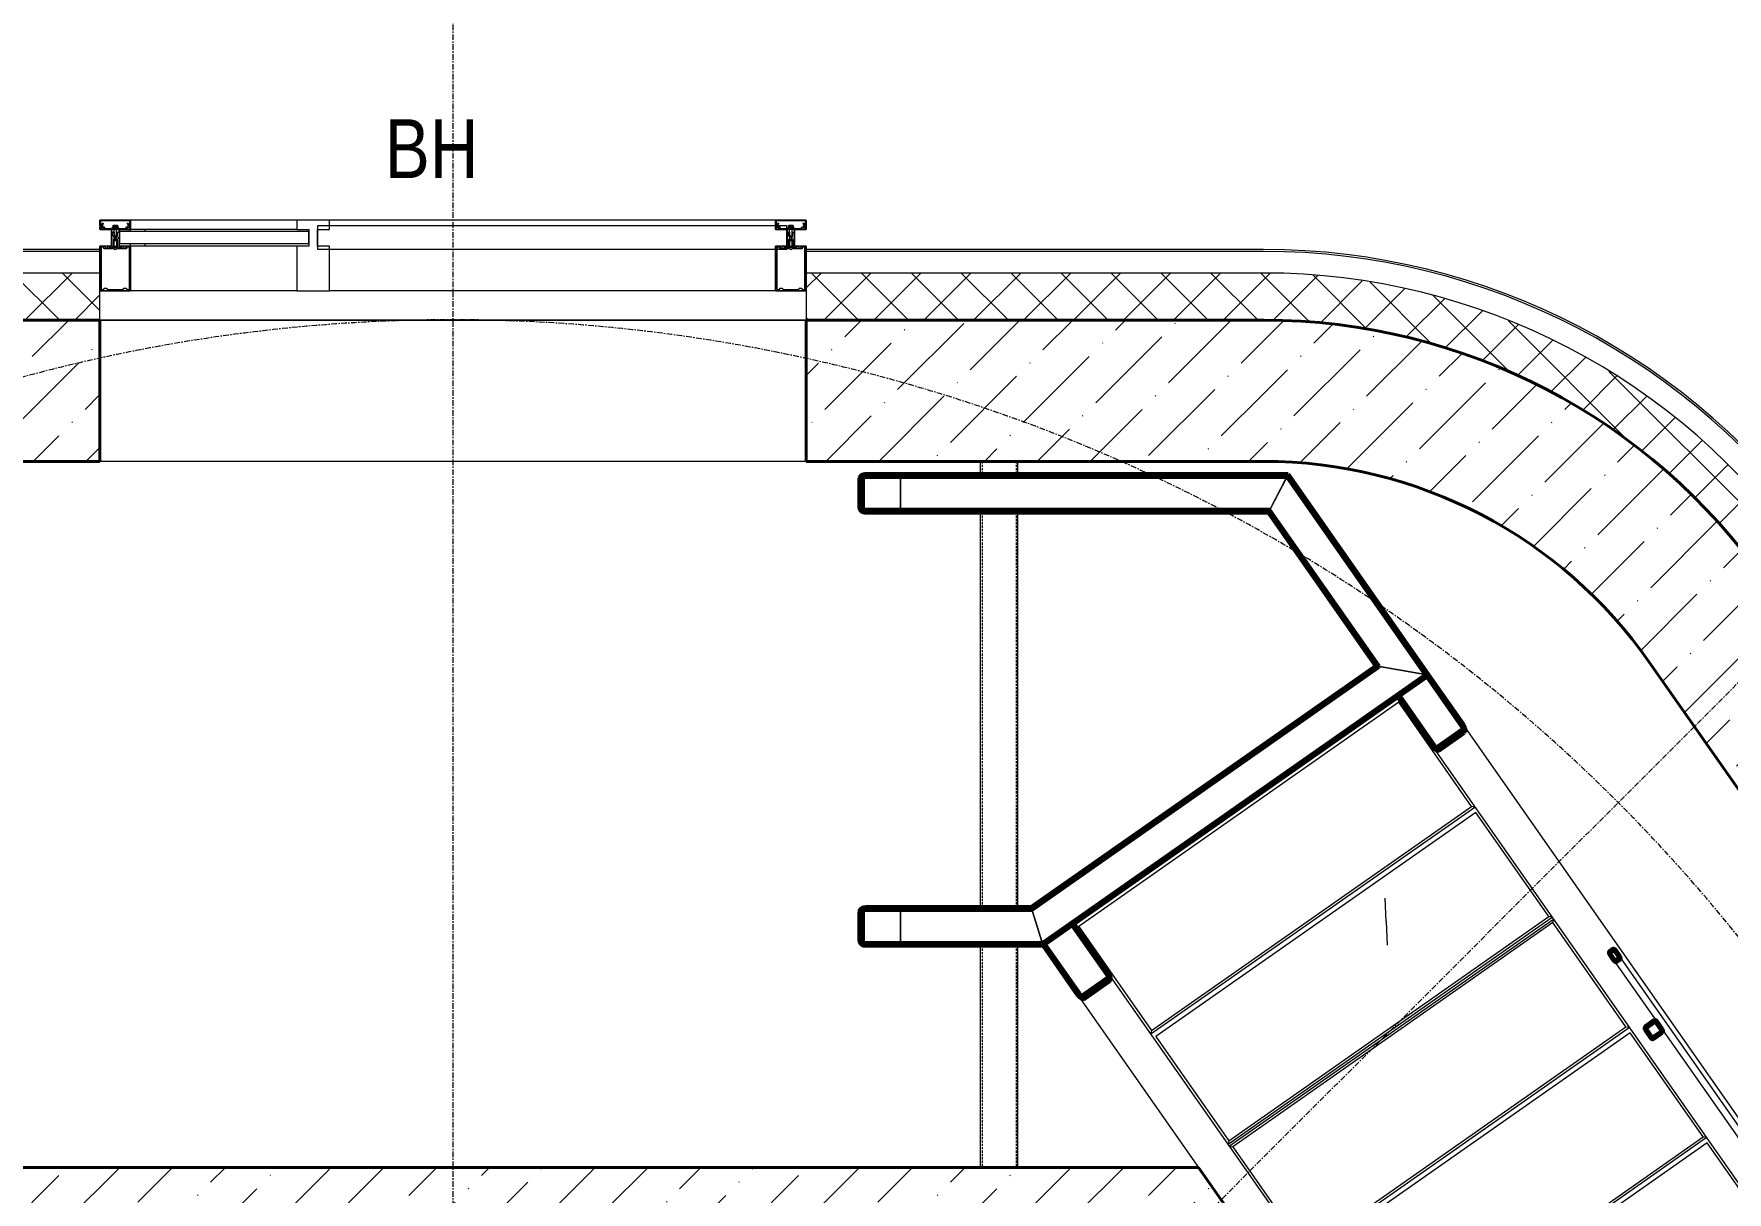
# Model space of a CAD drawing. Header units: millimetres. Extents: x 223 to 163467, y -12002 to 99672.
# Drawn here: x 85722 to 89319, y 20745 to 23206 of the extents above; entities that cross this region are included whole.
import ezdxf

# ---------------------------------------------------------------- set-up
doc = ezdxf.new("R2010")
doc.units = ezdxf.units.MM
for name, pattern in [('ADSK_Линия сетки', [21, 12, -3, 3, -3]), ('Сверху_2_', [3.96875, 2.38125, -1.5875]), ('Скрытая', [7.14375, 4.7625, -2.38125])]:
    doc.linetypes.add(name, pattern=pattern)
for name, color, linetype, lineweight in [('A-ANNO-NOTE', 7, 'Continuous', 9), ('A-AREA', 7, 'Continuous', 9), ('A-DETL-GENF', 7, 'Continuous', 9), ('A-GLAZ', 7, 'Continuous', 9), ('A-GLAZ-CURT', 7, 'Continuous', 9), ('A-GLAZ-CWMG', 7, 'Continuous', 9), ('A-WALL', 7, 'Continuous', 9), ('A-WALL-IDEN', 7, 'Continuous', 9), ('A-WALL-PATT', 7, 'Continuous', 18), ('I-WALL', 7, 'Continuous', 9), ('S-BEAM', 7, 'Continuous', 9), ('S-FSTN', 7, 'Continuous', 9), ('S-GRID', 7, 'Continuous', 9)]:
    doc.layers.add(name, color=color, linetype=linetype, lineweight=lineweight)
doc.styles.add('GOST Common_I_1', font='ARIALN.TTF', dxfattribs={"height": 125})
pattern_1 = [(45, (0, 0), (42.0948, 154.348), [198.437, -39.687, 1.676, -38.011])]
pattern_2 = [(45, (85793.174, 18975.266), (-53.033, 53.033), []), (135, (85793.174, 18975.266), (-53.033, -53.033), [])]

# ---------------------------------------------------------------- blocks, each defined once
blk = doc.blocks.new('Окно-Квадратный проем - 5800_h_х1500-2633505-1 этаж')
at = {"layer": 'A-GLAZ', "lineweight": 20}
for p, q in [((-758.2, -150), (-758.2, 150)), ((741.8, 150), (741.8, -150))]:
    blk.add_line(p, q, dxfattribs=at)
at = {"layer": 'A-GLAZ', "linetype": 'Сверху_2_', "lineweight": 20}
for p, q in [((-758.2, 150), (741.8, 150)), ((741.8, -150), (-758.2, -150))]:
    blk.add_line(p, q, dxfattribs=at)
blk = doc.blocks.new('Гнутый прямоугольный профиль _Трубы 30245-94_ Балки - гнутый прямоуг_ проф_ 160x80x4-2176570-1 этаж')
at = {"layer": 'S-BEAM', "linetype": 'Скрытая', "lineweight": 20}
for p, q in [((126.7, 36), (-125.5, 36)), ((126.7, -36), (-102.8, -36))]:
    blk.add_line(p, q, dxfattribs=at)
blk = doc.blocks.new('Гнутый прямоугольный профиль _Трубы 30245-94_ Балки - гнутый прямоуг_ проф_ 160x80x4-2177352-1 этаж')
at = {"layer": 'S-BEAM', "linetype": 'Скрытая', "lineweight": 20}
for p, q in [((337, 36), (-397.5, 36)), ((337, -36), (-435, -36))]:
    blk.add_line(p, q, dxfattribs=at)
blk = doc.blocks.new('Гнутый прямоугольный профиль _Трубы 30245-94_ Балки - гнутый прямоуг_ проф_ 160x80x4-2176156-1 этаж')
at = {"layer": 'S-BEAM', "linetype": 'Скрытая', "lineweight": 20}
for p, q in [((498.7, 36), (-496.3, 36)), ((476, -36), (-424, -36))]:
    blk.add_line(p, q, dxfattribs=at)
blk = doc.blocks.new('Гнутый прямоугольный профиль _Трубы 30245-94_ Балки - гнутый прямоуг_ проф_ 160x80x4-2175205-1 этаж')
at = {"layer": 'S-BEAM', "linetype": 'Скрытая', "lineweight": 20}
for p, q in [((220.5, 36), (-184.3, 36)), ((257.9, -36), (-256, -36))]:
    blk.add_line(p, q, dxfattribs=at)
blk = doc.blocks.new('Гнутый прямоугольный профиль _Трубы 30245-94_ Балки - гнутый прямоуг_ проф_ 160x80x4-2183236-1 этаж')
at = {"layer": 'S-BEAM', "linetype": 'Скрытая', "lineweight": 20}
for p, q in [((-500, 36), (-972, 36)), ((420, 36), (-420, 36)), ((528, 36), (500, 36)), ((-500, -36), (-972, -36)), ((420, -36), (-420, -36)), ((528, -36), (500, -36))]:
    blk.add_line(p, q, dxfattribs=at)
blk = doc.blocks.new('ARM_ПВЛ - ПВ506-2189781-1 этаж')
at = {"layer": 'S-FSTN', "lineweight": 20}
for p, q in [((135, 415), (-135, 415)), ((-135, 415), (-135, -415)), ((135, -415), (135, 415)), ((-135, -415), (135, -415))]:
    blk.add_line(p, q, dxfattribs=at)
blk = doc.blocks.new('КДП Вышка - КР_rvt-1-1 этаж')
at = {"layer": 'A-WALL-PATT', "lineweight": 20}
h = blk.add_hatch(dxfattribs=at)
h.set_pattern_fill('FP_1', color=256, style=0, pattern_type=2)
h.set_pattern_definition(pattern_1)
h.paths.add_polyline_path([(2502.8, 3322.4), (2541.4, 3322.4), (2541.4, 3622.4), (1569.5, 3622.4), (1569.5, 3322.4), (2419.7, 3322.4)], flags=0)
h.paths.add_polyline_path([(69.5, 3322.4), (69.5, 3622.4), (-902.4, 3622.4), (-902.4, 3322.4), (-573, 3322.4)], flags=0)
h = blk.add_hatch(dxfattribs=at)
h.set_pattern_fill('FP_1', color=256, style=0, pattern_type=2)
h.set_pattern_definition(pattern_1)
h.paths.add_polyline_path([(3360.5, 2896), (3606.3, 3068), (3529.9, 3166.7), (3444.4, 3257.5), (3350.6, 3339.8), (3249.4, 3412.7), (3141.6, 3475.5), (3028.4, 3527.7), (2910.6, 3568.9), (2789.4, 3598.5), (2666, 3616.4), (2541.4, 3622.4), (2541.4, 3322.4), (2647.8, 3316.7), (2753.1, 3299.7), (2855.9, 3271.6), (2955.2, 3232.8), (3049.7, 3183.5), (3138.5, 3124.5), (3220.5, 3056.4), (3294.8, 2979.9)], flags=0)
h = blk.add_hatch(dxfattribs=at)
h.set_pattern_fill('FP_1', color=256, style=0, pattern_type=2)
h.set_pattern_definition(pattern_1)
h.paths.add_polyline_path([(4402.5, 1407.9), (4648.2, 1580), (3606.3, 3068), (3360.5, 2896), (4082.3, 1865.2)], flags=0)
h = blk.add_hatch(dxfattribs=at)
h.set_pattern_fill('FP_1', color=256, style=0, pattern_type=2)
h.set_pattern_definition(pattern_1)
h.paths.add_polyline_path([(2419.7, 1622.4), (2543.2, 1622.4), (2403.2, 1822.4), (-764.2, 1822.4), (-904.2, 1622.4), (2299, 1622.4)], flags=0)
at = {"layer": 'I-WALL', "lineweight": 40}
for p, q in [((69.5, 3622.4), (-902.4, 3622.4)), ((69.5, 3322.4), (69.5, 3622.4)), ((2541.4, 3622.4), (1569.5, 3622.4)), ((1569.5, 3622.4), (1569.5, 3322.4)), ((-902.4, 3322.4), (69.5, 3322.4)), ((1569.5, 3322.4), (2541.4, 3322.4)), ((3360.5, 2896), (4402.5, 1407.9)), ((2403.2, 1822.4), (-764.2, 1822.4)), ((2543.2, 1622.4), (2403.2, 1822.4))]:
    blk.add_line(p, q, dxfattribs=at)
at = {"layer": 'I-WALL', "lineweight": 20}
for p, q in [((69.5, 3622.4), (1569.5, 3622.4)), ((1569.5, 3322.4), (69.5, 3322.4))]:
    blk.add_line(p, q, dxfattribs=at)
at = {"layer": 'I-WALL', "lineweight": 40}
for radius in [1300, 1000]:
    blk.add_arc((2541.4, 2322.4), radius, 35, 90, dxfattribs=at)
at = {"layer": 'S-BEAM', "lineweight": 20}
for p, q in [((1939.5, 3322.4), (1939.5, 3294.4)), ((2019.5, 3294.4), (2019.5, 3322.4)), ((1770, 3222.4), (1770, 3286.4)), ((1770, 3286.4), (1770, 3222.4)), ((2555.8, 3222.4), (2589.2, 3286.4)), ((2589.2, 3286.1), (2555.9, 3222.2)), ((1939.5, 3214.4), (1939.5, 2374.4)), ((2019.5, 2374.4), (2019.5, 3214.4)), ((2791.5, 2885.6), (2880.5, 2870.1)), ((2880.9, 2870), (2791.6, 2885.6)), ((2882.1, 2869.8), (2880.9, 2870)), ((2891.8, 2868), (2891.7, 2868.2)), ((3963, 1338.2), (2965.7, 2762.4)), ((2900.2, 2716.5), (3897.5, 1292.3)), ((2302, 2106.3), (2990.1, 2588.1)), ((2990.1, 2588.1), (2983.2, 2589.3)), ((1770, 2302.4), (1770, 2366.4)), ((1770, 2366.4), (1770, 2302.4)), ((2070.2, 2302.4), (2050, 2366.4)), ((2050, 2366.4), (2070.2, 2302.4)), ((2465.9, 1872.3), (3154, 2354.1)), ((3157.2, 2349.5), (2469.1, 1867.7)), ((3154, 2354.1), (3147, 2355.3)), ((3156, 2342.5), (3157.2, 2349.5)), ((1939.5, 2294.4), (1939.5, 1822.4)), ((2019.5, 1822.4), (2019.5, 2294.4)), ((3616.4, 1815.7), (3297.7, 2270.8)), ((3209.4, 810.5), (2212.1, 2234.7)), ((3285.4, 2262.2), (3376, 2132.9)), ((2146.6, 2188.8), (2403.2, 1822.4)), ((2303.3, 2113.2), (2302, 2106.3)), ((2629.7, 1638.3), (3317.8, 2120.1)), ((3317.8, 2120.1), (3310.8, 2121.4)), ((3388.6, 2114.9), (3604.1, 1807.1)), ((2467.1, 1879.3), (2465.9, 1872.3)), ((2793.5, 1404.3), (3481.6, 1886.1)), ((3481.6, 1886.1), (3474.7, 1887.4)), ((2469.1, 1867.7), (2476.1, 1866.5))]:
    blk.add_line(p, q, dxfattribs=at)
at = {"layer": 'S-BEAM', "lineweight": 60}
for p, q in [((1683.1, 3286.4), (1683.1, 3222.4)), ((1690, 3222.4), (1690, 3286.4)), ((1787.7, 3294.4), (1697, 3294.4)), ((1697, 3290.4), (1787.7, 3290.4)), ((1787.7, 3290.4), (1787.7, 3294.4)), ((2593.2, 3294.4), (1787.7, 3294.4)), ((1787.7, 3294.4), (1787.7, 3290.4)), ((1787.7, 3290.4), (2591.2, 3290.4)), ((2591.2, 3290.4), (2593.2, 3294.2)), ((2593.4, 3294.1), (2591.3, 3290.1)), ((2591.3, 3290.1), (2886.1, 2869.1)), ((2593.2, 3294.2), (2593.2, 3294.4)), ((2891.7, 2868.2), (2593.4, 3294.1)), ((1787.7, 3218.4), (1697, 3218.4)), ((1697, 3214.4), (1787.7, 3214.4)), ((1787.7, 3214.4), (1787.7, 3218.4)), ((2553.7, 3218.4), (1787.7, 3218.4)), ((1787.7, 3218.4), (1787.7, 3214.4)), ((1787.7, 3214.4), (2551.6, 3214.4)), ((2551.6, 3214.4), (2553.7, 3218.4)), ((2553.8, 3218.2), (2551.7, 3214.2)), ((2551.7, 3214.2), (2780.4, 2887.6)), ((2786, 2886.6), (2553.8, 3218.2)), ((2780.4, 2887.6), (2047.5, 2374.4)), ((2048.7, 2370.4), (2786, 2886.6)), ((2786, 2886.6), (2780.4, 2887.6)), ((2780.4, 2887.6), (2786, 2886.6)), ((2886.5, 2869.1), (2071.4, 2298.4)), ((2072.7, 2294.4), (2891.8, 2867.9)), ((2886.1, 2869.1), (2891.7, 2868.2)), ((2891.7, 2868.2), (2886.5, 2869.1)), ((2891.8, 2867.9), (2888.6, 2865.6)), ((2888.6, 2865.6), (2962.5, 2760.1)), ((2891.8, 2867.9), (2891.7, 2868.2)), ((2965.7, 2762.4), (2891.8, 2867.9)), ((2829.6, 2824.3), (2826.3, 2822)), ((2826.3, 2822), (2900.2, 2716.5)), ((2903.5, 2718.8), (2829.6, 2824.3)), ((2963.2, 2752.1), (2910.8, 2715.4)), ((2914.8, 2709.6), (2967.2, 2746.4)), ((1787.7, 2374.4), (1697, 2374.4)), ((1787.7, 2370.4), (1787.7, 2374.4)), ((2047.5, 2374.4), (1787.7, 2374.4)), ((1787.7, 2374.4), (1787.7, 2370.4)), ((2048.7, 2370.4), (2047.5, 2374.4)), ((2047.5, 2374.4), (2048.7, 2370.4)), ((1683.1, 2366.4), (1683.1, 2302.4)), ((1690, 2302.4), (1690, 2366.4)), ((1697, 2370.4), (1787.7, 2370.4)), ((1787.7, 2370.4), (2048.7, 2370.4)), ((2138.2, 2340.2), (2134.9, 2337.9)), ((2134.9, 2337.9), (2208.9, 2232.4)), ((2212.1, 2234.7), (2138.2, 2340.2)), ((1787.7, 2298.4), (1697, 2298.4)), ((1697, 2294.4), (1787.7, 2294.4)), ((1787.7, 2294.4), (1787.7, 2298.4)), ((2071.4, 2298.4), (1787.7, 2298.4)), ((1787.7, 2298.4), (1787.7, 2294.4)), ((1787.7, 2294.4), (2072.7, 2294.4)), ((2072.7, 2294.4), (2071.4, 2298.4)), ((2071.4, 2298.4), (2072.7, 2294.4)), ((2076, 2296.7), (2072.7, 2294.4)), ((2072.7, 2294.4), (2146.6, 2188.8)), ((2149.9, 2191.1), (2076, 2296.7)), ((3283.3, 2286.3), (3275.9, 2281.1)), ((3276.4, 2275.1), (3285.4, 2262.2)), ((3277.4, 2278.9), (3284.8, 2284.1)), ((3286.7, 2263.1), (3277.7, 2275.9)), ((3287.5, 2282.8), (3296.5, 2270)), ((3297.7, 2270.8), (3288.7, 2283.7)), ((3296.8, 2267), (3289.4, 2261.8)), ((3290.9, 2259.7), (3298.3, 2264.8)), ((2209.6, 2224.4), (2157.2, 2187.7)), ((2161.2, 2182), (2213.6, 2218.7)), ((3370.4, 2133.9), (3352.4, 2121.2)), ((3353.6, 2119.6), (3371.6, 2132.2)), ((3374.4, 2131.7), (3387, 2113.7)), ((3388.6, 2114.9), (3376, 2132.9)), ((3351.4, 2115.7), (3364.1, 2097.6)), ((3365.7, 2098.8), (3353.1, 2116.8)), ((3386.5, 2110.9), (3368.5, 2098.3)), ((3369.6, 2096.7), (3387.6, 2109.3))]:
    blk.add_line(p, q, dxfattribs=at)
at = {"layer": 'S-BEAM', "lineweight": 60, "flags": 128}
for points in [[(1697, 3294.4), (1694.3, 3294.2), (1691.7, 3293.7), (1689.3, 3293), (1687.1, 3292), (1685.4, 3290.8), (1684.1, 3289.4), (1683.3, 3287.9), (1683.1, 3286.4)], [(1690, 3286.4), (1690.2, 3287.1), (1690.6, 3287.9), (1691.2, 3288.6), (1692.1, 3289.2), (1693.1, 3289.7), (1694.3, 3290.1), (1695.6, 3290.3), (1697, 3290.4)], [(1683.1, 3222.4), (1683.3, 3220.8), (1684.1, 3219.3), (1685.4, 3217.9), (1687.1, 3216.7), (1689.3, 3215.7), (1691.7, 3215), (1694.3, 3214.5), (1697, 3214.4)], [(1697, 3218.4), (1695.6, 3218.4), (1694.3, 3218.7), (1693.1, 3219), (1692.1, 3219.5), (1691.2, 3220.1), (1690.6, 3220.8), (1690.2, 3221.6), (1690, 3222.4)], [(2962.5, 2760.1), (2963.2, 2758.9), (2963.8, 2757.7), (2964.1, 2756.5), (2964.3, 2755.4), (2964.3, 2754.3), (2964.1, 2753.4), (2963.8, 2752.6), (2963.2, 2752.1)], [(2967.2, 2746.4), (2968.3, 2747.5), (2969.1, 2749), (2969.5, 2750.8), (2969.5, 2752.9), (2969.1, 2755.2), (2968.3, 2757.6), (2967.2, 2760.1), (2965.7, 2762.4)], [(2900.2, 2716.5), (2901.9, 2714.3), (2903.8, 2712.5), (2905.8, 2710.9), (2907.8, 2709.7), (2909.8, 2709), (2911.7, 2708.8), (2913.3, 2709), (2914.8, 2709.6)], [(2910.8, 2715.4), (2910.1, 2715), (2909.2, 2714.9), (2908.3, 2715), (2907.3, 2715.4), (2906.3, 2716), (2905.3, 2716.8), (2904.3, 2717.7), (2903.5, 2718.8)], [(1697, 2374.4), (1694.3, 2374.2), (1691.7, 2373.7), (1689.3, 2373), (1687.1, 2372), (1685.4, 2370.8), (1684.1, 2369.4), (1683.3, 2367.9), (1683.1, 2366.4)], [(1690, 2366.4), (1690.2, 2367.1), (1690.6, 2367.9), (1691.2, 2368.6), (1692.1, 2369.2), (1693.1, 2369.7), (1694.3, 2370.1), (1695.6, 2370.3), (1697, 2370.4)], [(1683.1, 2302.4), (1683.3, 2300.8), (1684.1, 2299.3), (1685.4, 2297.9), (1687.1, 2296.7), (1689.3, 2295.7), (1691.7, 2295), (1694.3, 2294.5), (1697, 2294.4)], [(1697, 2298.4), (1695.6, 2298.4), (1694.3, 2298.7), (1693.1, 2299), (1692.1, 2299.5), (1691.2, 2300.1), (1690.6, 2300.8), (1690.2, 2301.6), (1690, 2302.4)], [(3275.9, 2281.1), (3275.5, 2280.7), (3275.2, 2280.1), (3275, 2279.4), (3275, 2278.6), (3275.2, 2277.8), (3275.5, 2276.9), (3275.9, 2276), (3276.4, 2275.1)], [(3277.7, 2275.9), (3277.4, 2276.4), (3277.2, 2276.8), (3277, 2277.3), (3277, 2277.7), (3277, 2278.1), (3277, 2278.5), (3277.2, 2278.7), (3277.4, 2278.9)], [(3288.7, 2283.7), (3288.1, 2284.5), (3287.4, 2285.2), (3286.6, 2285.8), (3285.9, 2286.2), (3285.1, 2286.5), (3284.4, 2286.6), (3283.8, 2286.5), (3283.3, 2286.3)], [(3284.8, 2284.1), (3285, 2284.2), (3285.3, 2284.3), (3285.7, 2284.2), (3286.1, 2284.1), (3286.4, 2283.9), (3286.8, 2283.6), (3287.2, 2283.2), (3287.5, 2282.8)], [(3296.5, 2270), (3296.8, 2269.5), (3297, 2269.1), (3297.1, 2268.6), (3297.2, 2268.2), (3297.2, 2267.8), (3297.1, 2267.5), (3297, 2267.2), (3296.8, 2267)], [(3298.3, 2264.8), (3298.7, 2265.2), (3299, 2265.8), (3299.1, 2266.5), (3299.1, 2267.3), (3299, 2268.2), (3298.7, 2269.1), (3298.3, 2270), (3297.7, 2270.8)], [(2208.9, 2232.4), (2209.6, 2231.2), (2210.1, 2230), (2210.5, 2228.8), (2210.7, 2227.7), (2210.7, 2226.6), (2210.5, 2225.7), (2210.1, 2224.9), (2209.6, 2224.4)], [(2213.6, 2218.7), (2214.7, 2219.8), (2215.5, 2221.3), (2215.9, 2223.1), (2215.9, 2225.3), (2215.5, 2227.6), (2214.7, 2230), (2213.6, 2232.4), (2212.1, 2234.7)], [(3285.4, 2262.2), (3286.1, 2261.4), (3286.8, 2260.7), (3287.5, 2260.1), (3288.3, 2259.7), (3289, 2259.4), (3289.7, 2259.3), (3290.4, 2259.4), (3290.9, 2259.7)], [(3289.4, 2261.8), (3289.1, 2261.7), (3288.8, 2261.6), (3288.5, 2261.7), (3288.1, 2261.8), (3287.7, 2262), (3287.3, 2262.3), (3287, 2262.7), (3286.7, 2263.1)], [(2146.6, 2188.8), (2148.3, 2186.7), (2150.2, 2184.8), (2152.1, 2183.2), (2154.2, 2182.1), (2156.2, 2181.3), (2158, 2181.1), (2159.7, 2181.3), (2161.2, 2182)], [(2157.2, 2187.7), (2156.4, 2187.3), (2155.6, 2187.2), (2154.7, 2187.4), (2153.7, 2187.7), (2152.6, 2188.3), (2151.7, 2189.1), (2150.7, 2190), (2149.9, 2191.1)]]:
    blk.add_lwpolyline(points, dxfattribs=at)
at = {"layer": 'S-BEAM', "lineweight": 20, "flags": 128}
for points in [[(1770, 3286.4), (1770, 3287.2), (1770.1, 3288.1), (1770.3, 3288.8), (1770.5, 3289.5), (1770.7, 3290), (1771, 3290.3), (1771.3, 3290.4)], [(1771.3, 3290.4), (1771, 3290.3), (1770.7, 3290), (1770.5, 3289.5), (1770.3, 3288.8), (1770.1, 3288.1), (1770, 3287.2), (1770, 3286.4)], [(2591.3, 3290.1), (2591.3, 3290), (2591.1, 3289.7), (2590.9, 3289.3), (2590.5, 3288.6), (2590.1, 3287.9), (2589.7, 3287), (2589.2, 3286.1)], [(2589.2, 3286.4), (2589.6, 3287.2), (2590.1, 3288.1), (2590.5, 3288.8), (2590.8, 3289.5)], [(2591, 3290), (2591.2, 3290.3), (2591.2, 3290.4)], [(2593.2, 3294.2), (2592.9, 3293.6), (2592.4, 3292.6), (2591.8, 3291.4), (2591.2, 3290.3)], [(1771.3, 3218.4), (1771, 3218.5), (1770.7, 3218.8), (1770.5, 3219.2), (1770.3, 3219.9), (1770.1, 3220.6), (1770, 3221.5), (1770, 3222.4)], [(1770, 3222.4), (1770, 3221.5), (1770.1, 3220.6), (1770.3, 3219.9), (1770.5, 3219.2), (1770.7, 3218.8), (1771, 3218.5), (1771.3, 3218.4)], [(2553.7, 3218.4), (2553.7, 3218.5), (2553.9, 3218.8), (2554.1, 3219.2), (2554.5, 3219.9), (2554.9, 3220.6), (2555.3, 3221.5), (2555.8, 3222.4)], [(2554, 3218.6), (2553.9, 3218.3), (2553.8, 3218.2)], [(2555.9, 3222.2), (2555.4, 3221.3), (2555, 3220.4), (2554.6, 3219.7), (2554.3, 3219.1)], [(2791.6, 2885.6), (2790.3, 2885.8), (2789.2, 2886.1), (2788.1, 2886.2), (2787.2, 2886.4), (2786.6, 2886.5), (2786.1, 2886.6), (2786, 2886.6)], [(2786.1, 2886.6), (2786.5, 2886.5), (2787.2, 2886.4), (2788.1, 2886.2), (2789.1, 2886.1), (2790.3, 2885.9), (2791.5, 2885.6)], [(2880.5, 2870.1), (2881.8, 2869.9), (2883, 2869.7), (2884, 2869.5), (2884.9, 2869.3), (2885.6, 2869.2), (2886, 2869.2), (2886.1, 2869.1)], [(1770, 2366.4), (1770, 2367.2), (1770.1, 2368.1), (1770.3, 2368.8), (1770.5, 2369.5), (1770.7, 2370), (1771, 2370.3), (1771.3, 2370.4)], [(1771.3, 2370.4), (1771, 2370.3), (1770.7, 2370), (1770.5, 2369.5), (1770.3, 2368.8), (1770.1, 2368.1), (1770, 2367.2), (1770, 2366.4)], [(2050, 2366.4), (2049.7, 2367.2), (2049.4, 2368.1), (2049.2, 2368.8), (2049, 2369.5), (2048.8, 2370), (2048.8, 2370.3), (2048.7, 2370.4)], [(2048.7, 2370.4), (2048.8, 2370.3), (2048.8, 2370), (2049, 2369.5), (2049.2, 2368.8), (2049.4, 2368.1), (2049.7, 2367.2), (2050, 2366.4)], [(1771.3, 2298.4), (1771, 2298.5), (1770.7, 2298.8), (1770.5, 2299.2), (1770.3, 2299.9), (1770.1, 2300.6), (1770, 2301.5), (1770, 2302.4)], [(1770, 2302.4), (1770, 2301.5), (1770.1, 2300.6), (1770.3, 2299.9), (1770.5, 2299.2), (1770.7, 2298.8), (1771, 2298.5), (1771.3, 2298.4)], [(2071.4, 2298.4), (2071.4, 2298.5), (2071.3, 2298.8), (2071.1, 2299.2), (2070.9, 2299.9), (2070.7, 2300.6), (2070.4, 2301.5), (2070.2, 2302.4)], [(2070.2, 2302.4), (2070.4, 2301.5), (2070.7, 2300.6), (2070.9, 2299.9), (2071.1, 2299.2), (2071.3, 2298.8), (2071.4, 2298.5), (2071.4, 2298.4)]]:
    blk.add_lwpolyline(points, dxfattribs=at)
at = {"layer": 'S-BEAM', "lineweight": 60}
for centre, radius, start, end in [((3372.7, 2130.6), 4, 35, 125), ((3372.7, 2130.6), 2, 35, 125), ((3354.7, 2118), 4, 125, 215), ((3354.7, 2118), 2, 125, 215), ((3367.3, 2099.9), 4, 215, 305), ((3367.3, 2099.9), 2, 215, 305), ((3385.4, 2112.6), 2, 305, 35), ((3385.4, 2112.6), 4, 305, 35)]:
    blk.add_arc(centre, radius, start, end, dxfattribs=at)
at = {"lineweight": 20}
blk.add_blockref('Окно-Квадратный проем - 5800_h_х1500-2633505-1 этаж', (827.7, 3472.4), dxfattribs=at)
for name, p, rotation in [('Гнутый прямоугольный профиль _Трубы 30245-94_ Балки - гнутый прямоуг_ проф_ 160x80x4-2183236-1 этаж', (1979.5, 2794.4), 89.99999999999999), ('Гнутый прямоугольный профиль _Трубы 30245-94_ Балки - гнутый прямоуг_ проф_ 160x80x4-2177352-1 этаж', (2156.2, 3254.4), 180), ('Гнутый прямоугольный профиль _Трубы 30245-94_ Балки - гнутый прямоуг_ проф_ 160x80x4-2175205-1 этаж', (2709.8, 3058.2), 124.9999999999995), ('Гнутый прямоугольный профиль _Трубы 30245-94_ Балки - гнутый прямоуг_ проф_ 160x80x4-2176156-1 этаж', (2459.3, 2613.9), 214.999999999999), ('ARM_ПВЛ - ПВ506-2189781-1 этаж', (2565.8, 2461.9), 304.9999999999985), ('ARM_ПВЛ - ПВ506-2189781-1 этаж', (2729.6, 2227.9), 304.9999999999985), ('Гнутый прямоугольный профиль _Трубы 30245-94_ Балки - гнутый прямоуг_ проф_ 160x80x4-2176570-1 этаж', (1945.9, 2334.4), 180), ('ARM_ПВЛ - ПВ506-2189781-1 этаж', (2893.4, 1993.9), 304.9999999999985), ('ARM_ПВЛ - ПВ506-2189781-1 этаж', (3057.3, 1759.9), 304.9999999999985), ('ARM_ПВЛ - ПВ506-2189781-1 этаж', (3221.1, 1526), 304.9999999999985)]:
    blk.add_blockref(name, p, dxfattribs=dict(at, rotation=rotation))
blk = doc.blocks.new('Прямоугольный импост - Профиль витража 150х65-543426-1 этаж')
at = {"layer": 'A-GLAZ-CWMG'}
for p, q in [((147.5, 3834.8), (134.5, 3834.8)), ((134.5, 3810.3), (134.5, 3814.8)), ((147.5, 3814.8), (134.5, 3814.8)), ((1504.5, 3834.8), (557, 3834.8)), ((134.5, 3779.8), (134.5, 3785.3)), ((147.5, 3779.8), (134.5, 3779.8)), ((147.5, 3684.8), (134.5, 3684.8)), ((1504.5, 3684.8), (557, 3684.8))]:
    blk.add_line(p, q, dxfattribs=at)
blk = doc.blocks.new('Прямоугольный импост - 65 x 150 мм-501646-1 этаж')
at = {"layer": 'A-DETL-GENF'}
for p, q in [((32.5, 113), (-32.5, 113)), ((-32.5, 113), (-32.5, 18)), ((-30, 110.5), (-25.1, 110.5)), ((-30, 20.5), (-30, 110.5)), ((-23.6, 108.9), (-23.6, 107.4)), ((-17.7, 107.4), (-17.7, 108.9)), ((-16.1, 110.5), (16.1, 110.5)), ((17.7, 108.9), (17.7, 107.4)), ((23.6, 107.4), (23.6, 108.9)), ((25.1, 110.5), (30, 110.5)), ((30, 110.5), (30, 20.5)), ((32.5, 18), (32.5, 113)), ((-23.6, 107.4), (-17.7, 107.4)), ((17.7, 107.4), (23.6, 107.4)), ((-32.5, 18), (-21, 18)), ((-24, 20.5), (-30, 20.5)), ((-24, 23.6), (-24, 20.5)), ((-4.1, 24.3), (-23.2, 24.3)), ((-20.2, 21.8), (-17.9, 21.8)), ((-17.1, 18), (-13.8, 18)), ((-13.1, 18.8), (-13.1, 21)), ((-12.3, 21.8), (-5.9, 21.8)), ((-10.5, 21.8), (-10.5, 19.9)), ((-9.7, 19.2), (-8, 19.2)), ((-8, 19.2), (-8, 2.5)), ((-8, -11.6), (-8, 0)), ((-7.7, 2.2), (-6.7, 2.2)), ((-6.7, 0.3), (-7.7, 0.3)), ((-6.4, 2), (-6.4, 0.6)), ((-5.4, 5.1), (-5.4, 20.3)), ((-3.5, 5.1), (-5.4, 5.1)), ((-5.1, 21), (-5.1, 18.8)), ((-4.3, 18), (-0.8, 18)), ((-2.6, 21.3), (-2.6, 22.8)), ((2.6, 21.3), (-2.6, 21.3)), ((-2.5, -1.3), (-1.1, 4.3)), ((0, 26.4), (-2.4, 24)), ((-2.4, 24), (-2.4, -0.9)), ((-0.8, 18), (0, 18.8)), ((2.4, 24), (0, 26.4)), ((0, 18.8), (0.8, 18)), ((0.8, 18), (4.3, 18)), ((1.1, 4.3), (2.5, -1.3)), ((2.4, -0.9), (2.4, 24)), ((2.6, 22.8), (2.6, 21.3)), ((5.4, 5.1), (3.5, 5.1)), ((23.2, 24.3), (4.1, 24.3)), ((5.1, 18.8), (5.1, 21)), ((5.4, 20.3), (5.4, 5.1)), ((5.9, 21.8), (12.3, 21.8)), ((6.4, 0.6), (6.4, 2)), ((6.7, 2.2), (7.7, 2.2)), ((7.7, 0.3), (6.7, 0.3)), ((8, 19.2), (9.7, 19.2)), ((8, 2.5), (8, 19.2)), ((8, -11.6), (8, 0)), ((10.5, 19.9), (10.5, 21.8)), ((13.1, 21), (13.1, 18.8)), ((13.8, 18), (17.1, 18)), ((17.9, 21.8), (20.2, 21.8)), ((21, 18), (32.5, 18)), ((24, 20.5), (24, 23.6)), ((30, 20.5), (24, 20.5)), ((-32.5, -17.5), (-32.5, -22.2)), ((-32.5, -24.8), (-32.5, -37)), ((-29.9, -17), (-32, -17)), ((-31.7, -23), (-30.7, -23)), ((-31.2, -25.3), (-30.5, -25.3)), ((-31.2, -35.7), (-31.2, -25.3)), ((-15.9, -35.7), (-31.2, -35.7)), ((-30.5, -23.2), (-31, -23.2)), ((-30.3, -25.5), (-27.6, -30.1)), ((-26.8, -20.8), (-29, -20.8)), ((-27.4, -23), (-24.5, -23)), ((-27.4, -26.4), (-27.4, -23)), ((-25.9, -29.1), (-27.4, -26.4)), ((-5.7, -17), (-25.9, -17)), ((-23, -19.5), (-8.3, -19.5)), ((-23, -21.5), (-23, -19.5)), ((0, -35.5), (-15.9, -35.7)), ((-8.3, -19.5), (-7.6, -20.2)), ((-8, -17), (-8, -11.6)), ((-6.9, -11.6), (-8, -11.6)), ((-0.4, -20.2), (-7.6, -20.2)), ((-6.9, -11.6), (-6.6, -12)), ((-6.6, -12), (-6.2, -11.6)), ((-6.3, -21.2), (-6.3, -20.2)), ((6.4, -21.2), (-6.3, -21.2)), ((-6.2, -11.6), (-4.3, -11.6)), ((-5.3, -16.6), (-5.7, -17)), ((-5, -17), (-5.3, -16.6)), ((-5.2, -24.7), (-5.2, -21.2)), ((-5.1, -24.8), (5.1, -24.8)), ((5, -17), (-5, -17)), ((-2.4, -0.9), (-4.9, -3.8)), ((-4.9, -3.8), (4.9, -3.8)), ((-4.9, -3.8), (-4.9, -11.6)), ((-4.3, -11.6), (-3.9, -12)), ((-3.9, -12), (-3.6, -11.6)), ((3.9, -25.6), (-3.9, -25.6)), ((-3.6, -11.6), (-2.5, -11.6)), ((-2.6, -24.7), (-2.6, -21.2)), ((-2.5, -11.6), (-2.5, -1.1)), ((-2.5, -11.6), (-2.5, -17)), ((2.4, -0.9), (-2.4, -0.9)), ((-0.4, -20.2), (0, -19.8)), ((0, -19.8), (0.4, -20.2)), ((15.9, -35.7), (0, -35.5)), ((7.6, -20.2), (0.4, -20.2)), ((4.9, -3.8), (2.4, -0.9)), ((2.5, -1.3), (2.5, -11.6)), ((2.5, -11.6), (2.5, -17)), ((2.5, -11.6), (3.6, -11.6)), ((2.6, -24.7), (2.6, -21.2)), ((3.6, -11.6), (3.9, -12)), ((3.9, -12), (4.3, -11.6)), ((4.3, -11.6), (6.2, -11.6)), ((4.9, -3.8), (4.9, -11.6)), ((5.3, -16.6), (5, -17)), ((5.2, -24.7), (5.2, -21.2)), ((5.7, -17), (5.3, -16.6)), ((25.9, -17), (5.7, -17)), ((6.2, -11.6), (6.6, -12)), ((6.4, -20.2), (6.4, -21.2)), ((6.6, -12), (6.9, -11.6)), ((8, -11.6), (6.9, -11.6)), ((7.6, -20.2), (8.3, -19.5)), ((8, -11.6), (8, -17)), ((8.3, -19.5), (23, -19.5)), ((31.2, -35.7), (15.9, -35.7)), ((23, -19.5), (23, -21.5)), ((24.5, -23), (27.4, -23)), ((25.5, -19.5), (25.5, -19.3)), ((27.4, -26.4), (25.9, -29.1)), ((29, -20.8), (26.8, -20.8)), ((27.4, -23), (27.4, -26.4)), ((27.6, -30.1), (30.3, -25.5)), ((32, -17), (29.9, -17)), ((30.3, -19.3), (30.3, -19.5)), ((31, -23.2), (30.5, -23.2)), ((30.5, -25.3), (31.2, -25.3)), ((30.7, -23), (31.7, -23)), ((31.2, -25.3), (31.2, -35.7)), ((32.5, -22.2), (32.5, -17.5)), ((32.5, -37), (32.5, -24.8)), ((-32.5, -37), (32.5, -37))]:
    blk.add_line(p, q, dxfattribs=at)
for centre, radius, start, end in [((-25.1, 108.9), 1.52, 0, 90), ((-16.1, 108.9), 1.52, 90, 180), ((16.1, 108.9), 1.52, 0, 90), ((25.1, 108.9), 1.52, 90, 180), ((-23.2, 23.6), 0.762, 90, 180), ((-20.2, 20.5), 1.27, 90, 180), ((-19.2, 20.3), 2.29, 180, 225.1897), ((-21, 18.4), 0.381, 270, 45.1897), ((-17.9, 20.5), 1.27, 0, 90), ((-17.1, 18.4), 0.381, 134.8103, 270), ((-18.9, 20.3), 2.29, 314.8103, 0), ((-13.8, 18.8), 0.762, 270, 0), ((-12.3, 21), 0.762, 90, 180), ((-9.7, 19.9), 0.762, 180, 270), ((-7.7, 2.5), 0.254, 180, 270), ((-7.7, 0), 0.254, 90, 180), ((-6.9, 20.3), 1.52, 360, 90), ((-6.7, 2), 0.254, 360, 90), ((-6.7, 0.6), 0.254, 270, 360), ((-5.9, 21), 0.762, 0, 90), ((-4.3, 18.8), 0.762, 180, 270), ((-4.1, 22.8), 1.52, 360, 90), ((0, 4), 3.63, 17.5064, 162.4936), ((0, 4), 1.09, 15, 165), ((4.1, 22.8), 1.52, 90, 180), ((4.3, 18.8), 0.762, 270, 0), ((5.9, 21), 0.762, 90, 180), ((6.9, 20.3), 1.52, 90, 180), ((6.7, 2), 0.254, 90, 180), ((6.7, 0.6), 0.254, 180, 270), ((7.7, 2.5), 0.254, 270, 0), ((7.7, 0), 0.254, 0, 90), ((9.7, 19.9), 0.762, 270, 0), ((12.3, 21), 0.762, 0, 90), ((13.8, 18.8), 0.762, 180, 270), ((17.9, 20.5), 1.27, 90, 180), ((18.9, 20.3), 2.29, 180, 225.1897), ((17.1, 18.4), 0.381, 270, 45.1897), ((20.2, 20.5), 1.27, 0, 90), ((21, 18.4), 0.381, 134.8103, 270), ((19.2, 20.3), 2.29, 314.8103, 0), ((23.2, 23.6), 0.762, 0, 90), ((-32, -17.5), 0.508, 90, 180), ((-31.7, -22.2), 0.762, 180, 270), ((-31, -24.8), 1.52, 90, 180), ((-30.7, -24.3), 1.27, 288.6629, 90), ((-30.5, -24.3), 1.02, 270, 90), ((-28, -19.3), 2.29, 134.8103, 180), ((-29, -19.5), 1.27, 180, 270), ((-29.9, -17.4), 0.381, 314.8103, 90), ((-26.8, -29.6), 1.02, 210, 30), ((-26.8, -19.5), 1.27, 270, 0), ((-25.9, -17.4), 0.381, 90, 225.1897), ((-27.8, -19.3), 2.29, 0, 45.1897), ((-24.5, -21.5), 1.52, 270, 0), ((-3.9, -24.2), 1.38, 200.9416, 339.0732), ((0, -21.4), 4.19, 234.2873, 305.7127), ((3.9, -24.2), 1.38, 200.9416, 339.0732), ((24.5, -21.5), 1.52, 180, 270), ((27.8, -19.3), 2.29, 134.8103, 180), ((26.8, -19.5), 1.27, 180, 270), ((26.8, -29.6), 1.02, 150, 330), ((25.9, -17.4), 0.381, 314.8103, 90), ((29, -19.5), 1.27, 270, 0), ((29.9, -17.4), 0.381, 90, 225.1897), ((30.7, -24.3), 1.27, 90, 251.3371), ((30.5, -24.3), 1.02, 90, 270), ((28, -19.3), 2.29, 0, 45.1897), ((31, -24.8), 1.52, 360, 90), ((31.7, -22.2), 0.762, 270, 0), ((32, -17.5), 0.508, 0, 90)]:
    blk.add_arc(centre, radius, start, end, dxfattribs=at)
blk = doc.blocks.new('Прямоугольный импост - Профиль витража 150х65-823817-1 этаж')
at = {"layer": 'A-GLAZ-CWMG', "lineweight": 18}
for p, q in [((-65, 18), (-65, 113)), ((-65, 113), (0, 113)), ((0, 113), (0, 18)), ((-41.1875, 18), (-65, 18)), ((-41.1875, -17), (-41.1875, 18)), ((0, 18), (-23.8125, 18)), ((-23.8125, 18), (-23.8125, -17)), ((-65, -37), (-65, -17)), ((-65, -17), (-41.1875, -17)), ((-23.8125, -17), (0, -17)), ((0, -17), (0, -37)), ((0, -37), (-65, -37))]:
    blk.add_line(p, q, dxfattribs=at)
blk = doc.blocks.new('Прямоугольный импост - Профиль витража 150х65-823818-1 этаж')
at = {"layer": 'A-GLAZ-CWMG', "lineweight": 18}
for p, q in [((0, 113), (-65, 113)), ((-65, 113), (-65, 18)), ((0, 18), (0, 113)), ((-65, 18), (-41.1875, 18)), ((-41.1875, 18), (-41.1875, -17)), ((-23.8125, -17), (-23.8125, 18)), ((-23.8125, 18), (0, 18)), ((-41.1875, -17), (-65, -17)), ((-65, -17), (-65, -37)), ((0, -17), (-23.8125, -17)), ((0, -37), (0, -17)), ((-65, -37), (0, -37))]:
    blk.add_line(p, q, dxfattribs=at)
blk = doc.blocks.new('Системная панель - ADSK_Cтеклопакет_25-823820-1 этаж')
at = {"layer": 'A-GLAZ-CURT', "lineweight": 15}
for p, q in [((-270.3, 12.5), (-672.8, 12.5)), ((-672.8, 12.5), (-672.8, -12.5)), ((-270.3, -12.5), (-270.3, 12.5)), ((-672.8, -12.5), (-270.3, -12.5))]:
    blk.add_line(p, q, dxfattribs=at)
blk = doc.blocks.new('Системная панель - Сплошная-823821-1 этаж')
at = {"layer": 'A-GLAZ-CURT', "lineweight": 15}
for p, q in [((672.8, 25), (-323.8, 25)), ((-323.8, 25), (-323.8, -25)), ((672.8, -25), (672.8, 25)), ((-323.8, -25), (672.8, -25))]:
    blk.add_line(p, q, dxfattribs=at)
blk = doc.blocks.new('Прямоугольный импост - Профиль витража 150х65-823819-1 этаж')
at = {"layer": 'A-GLAZ-CWMG'}
for p, q in [((487.8, 3834.8), (147.5, 3834.8)), ((487.8, 3814.8), (147.5, 3814.8)), ((165.3, 3810.3), (165.3, 3814.8)), ((487.8, 3779.8), (147.5, 3779.8)), ((165.3, 3779.8), (165.3, 3785.3)), ((487.8, 3684.8), (147.5, 3684.8))]:
    blk.add_line(p, q, dxfattribs=at)
at = {"layer": 'A-GLAZ-CWMG', "lineweight": 18}
for p, q in [((557, 3834.8), (487.8, 3834.8)), ((487.8, 3834.8), (487.8, 3814.8)), ((487.8, 3814.8), (513.2, 3814.8)), ((513.2, 3814.8), (513.2, 3779.8)), ((531.6, 3779.8), (531.6, 3814.8)), ((531.6, 3814.8), (557, 3814.8)), ((557, 3814.8), (557, 3834.8)), ((513.2, 3779.8), (487.8, 3779.8)), ((487.8, 3779.8), (487.8, 3684.8)), ((557, 3779.8), (531.6, 3779.8)), ((557, 3684.8), (557, 3779.8)), ((487.8, 3684.8), (557, 3684.8))]:
    blk.add_line(p, q, dxfattribs=at)
blk = doc.blocks.new('оси')
at = {"layer": 'S-GRID', "linetype": 'ADSK_Линия сетки'}
for q in [(86612.7, 27920.3), (92789.2, 25274.2)]:
    blk.add_line((86612.7, 19097.7), q, dxfattribs=at)
for radius, start, end in [(6000, 192.09621, 182.95219), (3500, 177.3315, 161.4375)]:
    blk.add_arc((86612.7, 19097.7), radius, start, end, dxfattribs=at)

msp = doc.modelspace()

# ---------------------------------------------------------------- hatches: boundary and pattern name
at = {"layer": 'A-WALL-PATT', "lineweight": 15}
h = msp.add_hatch(dxfattribs=at)
h.set_pattern_fill('FP_12', color=256, style=0, pattern_type=2)
h.set_pattern_definition(pattern_2)
h.paths.add_polyline_path([(88334.5, 22597.7), (88334.5, 22697.7), (87362.7, 22697.7), (87362.7, 22597.7), (87880.3, 22597.7)], flags=0)
h.paths.add_polyline_path([(85862.7, 22597.7), (85862.7, 22697.7), (84890.8, 22697.7), (84890.8, 22597.7), (85220.2, 22597.7)], flags=0)
h = msp.add_hatch(dxfattribs=at)
h.set_pattern_fill('FP_12', color=256, style=0, pattern_type=2)
h.set_pattern_definition(pattern_2)
h.paths.add_polyline_path([(89399.4, 22043.3), (89481.3, 22100.7), (89407, 22197.6), (89324.5, 22287.6), (89234.4, 22370.1), (89137.5, 22444.5), (89034.5, 22510.1), (88926.2, 22566.5), (88813.4, 22613.2), (88696.9, 22650), (88577.6, 22676.4), (88456.6, 22692.3), (88334.5, 22697.7), (88334.5, 22597.7), (88459.1, 22591.7), (88582.6, 22573.8), (88703.8, 22544.1), (88821.5, 22503), (88934.8, 22450.8), (89042.6, 22387.9), (89143.8, 22315), (89237.6, 22232.8), (89323.1, 22141.9)], flags=0)

# ---------------------------------------------------------------- linework, layer by layer
at = {"layer": 'A-ANNO-NOTE', "lineweight": 15}
for q in [(88592.9, 21369.9), (88596.8, 21270)]:
    msp.add_line((88594.9, 21319.9), q, dxfattribs=at)
at = {"layer": 'A-AREA', "lineweight": 15}
for start, end in [(83.4822, 90), (76.9562, 81.3421), (70.418, 74.4158), (63.8593, 67.7369), (57.2631, 61.1407), (50.5842, 54.582), (43.6579, 48.0438), (35, 41.5178)]:
    msp.add_arc((88334.5, 21297.7), 1000, start, end, dxfattribs=at)
at = {"layer": 'A-WALL', "lineweight": 15}
for p, q in [((85862.7, 22743.7), (84890.8, 22743.7)), ((88334.5, 22743.7), (87362.7, 22743.7)), ((85862.7, 22697.7), (84890.8, 22697.7)), ((88334.5, 22697.7), (87362.7, 22697.7))]:
    msp.add_line(p, q, dxfattribs=at)
for radius in [1446, 1400]:
    msp.add_arc((88334.5, 21297.7), radius, 35, 90, dxfattribs=at)
at = {"layer": 'I-WALL', "lineweight": 15}
for p, q in [((85862.7, 22747.7), (84890.8, 22747.7)), ((85862.7, 22597.7), (85862.7, 22747.7)), ((88334.5, 22747.7), (87362.7, 22747.7)), ((87362.7, 22747.7), (87362.7, 22597.7)), ((84890.8, 22597.7), (85862.7, 22597.7)), ((87362.7, 22597.7), (85862.7, 22597.7)), ((87362.7, 22597.7), (88334.5, 22597.7))]:
    msp.add_line(p, q, dxfattribs=at)
for radius in [1450, 1300]:
    msp.add_arc((88334.5, 21297.7), radius, 35, 90, dxfattribs=at)

# ---------------------------------------------------------------- block references
at = {"lineweight": 15}
msp.add_blockref('КДП Вышка - КР_rvt-1-1 этаж', (85793.2, 18975.3), dxfattribs=at)
at = {"layer": 'A-GLAZ-CURT', "lineweight": 15}
for name, p in [('Системная панель - ADSK_Cтеклопакет_25-823820-1 этаж', (86576.7, 22773.1)), ('Системная панель - Сплошная-823821-1 этаж', (86648.7, 22773.1))]:
    msp.add_blockref(name, p, dxfattribs=at)
at = {"layer": 'A-GLAZ-CWMG', "lineweight": 15, "extrusion": (0, 0, -1), "rotation": 180}
for name, p in [('Прямоугольный импост - 65 x 150 мм-501646-1 этаж', (-85895.2, 22773.1)), ('Прямоугольный импост - 65 x 150 мм-501646-1 этаж', (-87330.2, 22773.1)), ('Прямоугольный импост - Профиль витража 150х65-823817-1 этаж', (-87362.7, 22773.1))]:
    msp.add_blockref(name, p, dxfattribs=at)
at = {"layer": 'A-GLAZ-CWMG', "lineweight": 15, "rotation": 180}
msp.add_blockref('Прямоугольный импост - Профиль витража 150х65-823818-1 этаж', (85862.7, 22773.1), dxfattribs=at)
at = {"layer": 'A-GLAZ-CWMG', "lineweight": 15}
for name in ['Прямоугольный импост - Профиль витража 150х65-543426-1 этаж', 'Прямоугольный импост - Профиль витража 150х65-823819-1 этаж']:
    msp.add_blockref(name, (85793.2, 18975.3), dxfattribs=at)

# ---------------------------------------------------------------- texts
at = {"layer": 'A-WALL-IDEN', "lineweight": 15, "insert": (86467.8, 23024.4), "char_height": 125, "width": 223.671, "attachment_point": 1, "style": 'GOST Common_I_1'}
msp.add_mtext('ВН', dxfattribs=at)

# ---------------------------------------------------------------- next in the draw order: block references
at = {"lineweight": 15}
msp.add_blockref('оси', (0, 0), dxfattribs=at)

doc.saveas('drawing.dxf')
